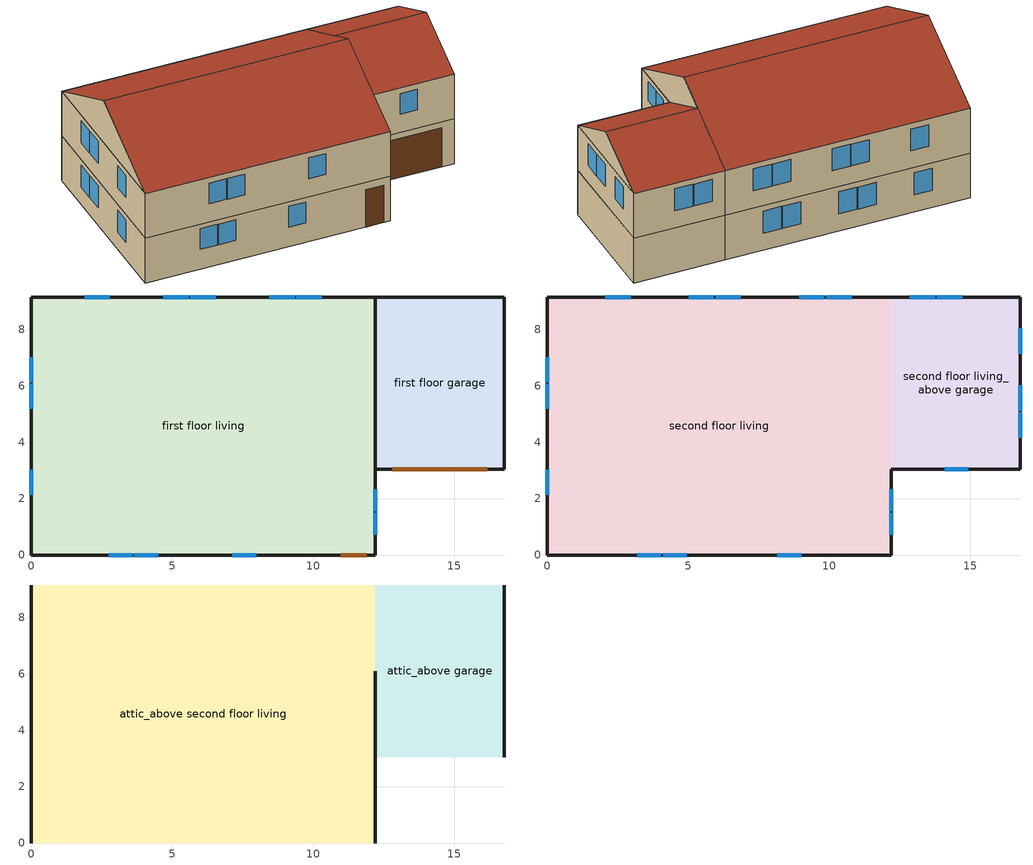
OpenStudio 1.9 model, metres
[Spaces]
first floor living
 floor ground: 12.19,9.14 12.19,0 0,0 0,9.14 z0; 12.19,9.14 12.19,0 0,0 0,9.14 z0
 wall outside: 0,9.14 0,0 12.19,0 12.19,3.05 12.19,9.14 0,9.14 / 0,0 12.19,0 z0:2.44
 window: 2.74,0 3.59,0 / 3.65,0 4.5,0 / 7.13,0 7.98,0 z1.08:2.21; 0,7.02 0,6.13 / 0,6.07 0,5.19 / 0,3.01 0,2.13 / 2.79,9.14 1.89,9.14 / 5.58,9.14 4.68,9.14 / 6.55,9.14 5.64,9.14 / 9.34,9.14 8.43,9.14 / 10.3,9.14 9.4,9.14 z0.93:2.13; 12.19,0.71 12.19,1.49 / 12.19,1.55 12.19,2.33 z1.1:2.13
 door: 10.97,0 11.89,0 z0:2.03
 ceiling adiabatic: 12.19,0 12.19,9.14 0,9.14 0,0 z2.44
first floor garage
 floor ground: 16.76,9.14 16.76,3.05 12.19,3.05 12.19,9.14 z0
 wall outside: 16.76,9.14 12.19,9.14 12.19,3.05 16.76,3.05 16.76,9.14 z0:2.44
 door: 12.8,3.05 16.15,3.05 z0:2.13
 roof outside: 16.76,3.05 16.76,9.14 12.19,9.14 12.19,3.05 z2.44
second floor living
 floor adiabatic: 12.19,9.14 12.19,0 0,0 0,9.14 z2.44
 wall outside: 12.19,9.14 0,9.14 0,0 12.19,0 12.19,3.05 z2.44:4.88
 window: 3.2,0 4.04,0 / 4.1,0 4.95,0 / 8.15,0 9,0 z3.44:4.57; 0,7.02 0,6.13 / 0,6.07 0,5.19 / 0,3.01 0,2.13 z3.37:4.57; 12.19,1.55 12.19,2.33 / 12.19,0.71 12.19,1.49 z3.53:4.57; 10.79,9.14 9.88,9.14 / 9.82,9.14 8.93,9.14 / 6.86,9.14 5.97,9.14 / 5.91,9.14 5.01,9.14 / 2.95,9.14 2.06,9.14 z3.38:4.57
second floor living_above garage
 floor ground: 16.76,9.14 16.76,3.05 12.19,3.05 12.19,9.14 z2.44
 wall outside: 12.19,3.05 16.76,3.05 16.76,9.14 12.19,9.14 z2.44:4.88
 window: 14.08,3.05 14.93,3.05 z3.44:4.57; 16.76,4.16 16.76,5.06 / 16.76,5.12 16.76,6.02 / 16.76,7.13 16.76,8.03 z3.37:4.57; 14.7,9.14 13.81,9.14 / 13.75,9.14 12.85,9.14 z3.38:4.57
attic_above second floor living
 floor to second floor living: 12.19,9.14 12.19,0 0,0 0,9.14 z4.88
 wall outside: 0,4.57,7.16 0,9.14,4.88 0,0,4.88; 12.19,4.57,7.16 12.19,0,4.88 12.19,3.05,4.88 12.19,6.1,6.4
 roof outside: 12.19,4.57,7.16 12.19,9.14,4.88 0,9.14,4.88 0,4.57,7.16; 0,4.57,7.16 0,0,4.88 12.19,0,4.88 12.19,4.57,7.16
attic_above garage
 floor to second floor living_above garage: 16.76,9.14 16.76,3.05 12.19,3.05 12.19,9.14 z4.88
 wall outside: 16.76,6.1,6.4 16.76,3.05,4.88 16.76,9.14,4.88
 roof outside: 16.76,6.1,6.4 16.76,9.14,4.88 12.19,9.14,4.88 12.19,6.1,6.4; 12.19,6.1,6.4 12.19,3.05,4.88 16.76,3.05,4.88 16.76,6.1,6.4
[Building]
simple residential geometry
[ClimateZones]
Climate Zone Institution Name 1=ASHRAE; Climate Zone Document Name 1=ANSI/ASHRAE Standard 169; Climate Zone Document Year 1=2006; Climate Zone Institution Name 2=CEC; Climate Zone Document Name 2=California Climate Zone Descriptions; Climate Zone Document Year 2=1995
[Site]
Denver Intl Ap: Latitude {deg}=39.83; Longitude {deg}=-104.65; Time Zone {hr}=-7; Elevation {m}=1650
[SizingPeriod:DesignDay] Barometric Pressure {Pa}=81198; Sky Clearness=0; Rain Indicator=0; Snow Indicator=0; Day of Month=21; Daylight Saving Time Indicator=0; Dry-Bulb Temperature Range Modifier Type=DefaultMultipliers
Name | Maximum Dry-Bulb Temperature {C} | Daily Dry-Bulb Temperature Range {deltaC} | Humidity Indicating Conditions at Maximum Dry-Bulb {BasedOnField A3} | Wind Speed {m/s} | Wind Direction {deg} | Month | Day Type | Humidity Indicating Type | Solar Model Indicator | ASHRAE Taub | ASHRAE Taud
Denver Centennial  Golden   N Ann Clg .4% Condns Enth=>MDB | 27.3 | 15.2 | 59700 | 4.9 | 0 | 7 | SummerDesignDay | Enthalpy | ASHRAETau | 0.424 | 2.025
Denver Centennial  Golden   N Ann Htg Wind 99.6% Condns WS=>MCDB | 3.9 | 0 | 3.9 | 12.2 | 340 | 12 | WinterDesignDay | Wetbulb | ASHRAEClearSky
Denver Centennial  Golden   N Ann Hum_n 99.6% Condns DP=>MCDB | -10.9 | 0 | -21.6 | 3 | 340 | 12 | WinterDesignDay | Dewpoint | ASHRAEClearSky
Denver Centennial  Golden   N Ann Clg .4% Condns WB=>MDB | 27.3 | 15.2 | 18.4 | 4.9 | 0 | 7 | SummerDesignDay | Wetbulb | ASHRAETau | 0.424 | 2.025
Denver Centennial  Golden   N Ann Clg .4% Condns DP=>MDB | 20.2 | 15.2 | 16.1 | 4.9 | 0 | 7 | SummerDesignDay | Dewpoint | ASHRAETau | 0.424 | 2.025
Denver Centennial  Golden   N Ann Htg 99.6% Condns DB | -18.8 | 0 | -18.8 | 3 | 340 | 12 | WinterDesignDay | Wetbulb | ASHRAEClearSky
Denver Centennial  Golden   N Ann Clg .4% Condns DB=>MWB | 33 | 15.2 | 15.7 | 4.9 | 0 | 7 | SummerDesignDay | Wetbulb | ASHRAETau | 0.424 | 2.025
[BuildingStory] Nominal Floor to Floor Height {m}=2.4384
Name | Nominal Z Coordinate {m}
first level; third level | 0
second level | 2.4384
[Space]
Name | Space Type | Building Story | Thermal Zone
first floor living | living spacetype | first level | living
second floor living; second floor living_above garage | living spacetype | second level | living
attic_above second floor living; attic_above garage | attic spacetype | third level | attic
first floor garage | garage spacetype | first level | garage
[SpaceType]
living spacetype; garage spacetype; attic spacetype
[ThermalZone] Use Ideal Air Loads=No
living; garage; attic
[Sizing:Zone] Zone Cooling Design Supply Air Temperature {C}=14; Zone Heating Design Supply Air Temperature {C}=40; Zone Cooling Design Supply Air Humidity Ratio {kg-H2O/kg-air}=0.0085; Zone Heating Design Supply Air Humidity Ratio {kg-H2O/kg-air}=0.008; Cooling Design Air Flow Method=DesignDay; Heating Design Air Flow Method=DesignDay
garage; attic; living
